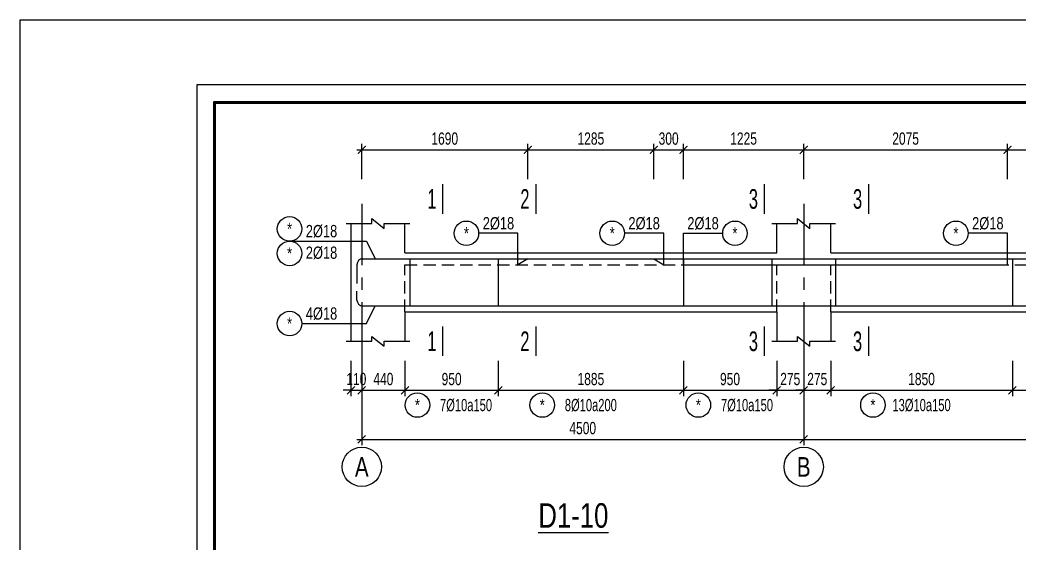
# Model space of a CAD drawing. Header units: millimetres. Extents: x -25284 to 100333, y 0 to 76881.
# Drawn here: x 0 to 10183, y 71552 to 76881 of the extents above; entities that cross this region are included whole.
import ezdxf
from ezdxf.enums import TextEntityAlignment as Align

# ---------------------------------------------------------------- set-up
doc = ezdxf.new("R2010")
doc.units = ezdxf.units.MM
doc.header["$LTSCALE"] = 500
doc.header["$MEASUREMENT"] = 0
doc.linetypes.add('CENTER', pattern=[2, 1.25, -0.25, 0.25, -0.25])
doc.linetypes.add('HIDDEN', pattern=[0.375, 0.25, -0.125])
for name, color, linetype in [('CDC-KHUNGTEN', 7, 'Continuous'), ('KCS_AXIS', 5, 'CENTER'), ('KCS_BORDER', 3, 'Continuous'), ('KCS_CHI', 1, 'Continuous'), ('KCS_DIM', 1, 'Continuous'), ('KCS_HIDDEN', 8, 'HIDDEN'), ('KCS_STEEL', 4, 'Continuous'), ('KCS_TEXT', 2, 'Continuous'), ('KCS_TEXT_TCK', 3, 'Continuous'), ('KCS_TEXT_TK', 2, 'Continuous'), ('KCS_TEXT_TMC', 4, 'Continuous')]:
    doc.layers.add(name, color=color, linetype=linetype)
doc.styles.add('KCS_BIGTEXT', font='arial.ttf', dxfattribs={"width": 0.75})
doc.styles.add('KCS_SMTEXT', font='arial.ttf', dxfattribs={"width": 0.7})
doc.dimstyles.new('KCS_DIM50', dxfattribs={"dimscale": 50, "dimtxt": 2.5, "dimasz": 1.6, "dimexe": 1.2, "dimexo": 0, "dimgap": 1, "dimtad": 1, "dimdec": 0, "dimzin": 0, "dimdsep": 46, "dimtxsty": 'KCS_SMTEXT', "dimblk": 'ARCHTICK', "dimcen": 0, "dimdle": 1, "dimclrd": 256, "dimclre": 256, "dimclrt": 2, "dimadec": 0, "dimazin": 0, "dimtfac": 1, "dimtdec": 0, "dimtix": 1, "dimtmove": 2, "dimatfit": 3, "dimfxl": 1, "dimtolj": 1, "dimtzin": 0, "dimarcsym": 0})

# ---------------------------------------------------------------- blocks, each defined once
blk = doc.blocks.new('_ArchTick')
at = {"color": 0, "linetype": 'ByBlock', "const_width": 0.15}
blk.add_lwpolyline([(-0.5, -0.5), (0.5, 0.5)], dxfattribs=at)
blk = doc.blocks.new('*D3')
at = {"layer": 'Defpoints', "color": 0, "transparency": 16777216}
for p in [(3480, 73408), (7980, 73408), (7980, 72608)]:
    blk.add_point(p, dxfattribs=at)
at = {"layer": 'KCS_DIM', "lineweight": -2, "transparency": 16777216}
for p, q in [((3480, 73408), (3480, 72548)), ((7980, 73408), (7980, 72548)), ((3430, 72608), (8030, 72608))]:
    blk.add_line(p, q, dxfattribs=at)
at = {"layer": 'KCS_DIM', "lineweight": -2, "transparency": 16777216, "xscale": 80, "yscale": 80, "zscale": 80, "rotation": 180}
blk.add_blockref('_ArchTick', (3480, 72608), dxfattribs=at)
at = {"layer": 'KCS_DIM', "lineweight": -2, "transparency": 16777216, "xscale": 80, "yscale": 80, "zscale": 80}
blk.add_blockref('_ArchTick', (7980, 72608), dxfattribs=at)
at = {"layer": 'KCS_DIM', "color": 2, "transparency": 16777216, "insert": (5730, 72722), "char_height": 125, "attachment_point": 5, "style": 'KCS_SMTEXT'}
blk.add_mtext('\\A1;4500', dxfattribs=at)
blk = doc.blocks.new('*D4')
at = {"layer": 'Defpoints', "color": 0, "transparency": 16777216}
for p in [(7980, 73408), (15780, 73408), (15780, 72608)]:
    blk.add_point(p, dxfattribs=at)
at = {"layer": 'KCS_DIM', "lineweight": -2, "transparency": 16777216}
for p, q in [((7980, 73408), (7980, 72548)), ((15780, 73408), (15780, 72548)), ((7930, 72608), (15830, 72608))]:
    blk.add_line(p, q, dxfattribs=at)
at = {"layer": 'KCS_DIM', "lineweight": -2, "transparency": 16777216, "xscale": 80, "yscale": 80, "zscale": 80, "rotation": 180}
blk.add_blockref('_ArchTick', (7980, 72608), dxfattribs=at)
at = {"layer": 'KCS_DIM', "lineweight": -2, "transparency": 16777216, "xscale": 80, "yscale": 80, "zscale": 80}
blk.add_blockref('_ArchTick', (15780, 72608), dxfattribs=at)
at = {"layer": 'KCS_DIM', "color": 2, "transparency": 16777216, "insert": (11880, 72722), "char_height": 125, "attachment_point": 5, "style": 'KCS_SMTEXT'}
blk.add_mtext('\\A1;7800', dxfattribs=at)
blk = doc.blocks.new('*D9')
at = {"layer": 'Defpoints', "color": 0, "transparency": 16777216}
for p in [(3370, 73408), (3480, 73408), (3480, 73108)]:
    blk.add_point(p, dxfattribs=at)
at = {"layer": 'KCS_DIM', "lineweight": -2, "transparency": 16777216}
for p, q in [((3370, 73408), (3370, 73048)), ((3480, 73408), (3480, 73048)), ((3370, 73108), (3290, 73108)), ((3370, 73108), (3480, 73108)), ((3480, 73108), (3560, 73108))]:
    blk.add_line(p, q, dxfattribs=at)
at = {"layer": 'KCS_DIM', "lineweight": -2, "transparency": 16777216, "xscale": 80, "yscale": 80, "zscale": 80}
blk.add_blockref('_ArchTick', (3370, 73108), dxfattribs=at)
at = {"layer": 'KCS_DIM', "lineweight": -2, "transparency": 16777216, "xscale": 80, "yscale": 80, "zscale": 80, "rotation": 180}
blk.add_blockref('_ArchTick', (3480, 73108), dxfattribs=at)
at = {"layer": 'KCS_DIM', "color": 2, "transparency": 16777216, "insert": (3425, 73222), "char_height": 125, "attachment_point": 5, "style": 'KCS_SMTEXT'}
blk.add_mtext('\\A1;110', dxfattribs=at)
blk = doc.blocks.new('*D10')
at = {"layer": 'Defpoints', "color": 0, "transparency": 16777216}
for p in [(3480, 73408), (3920, 73408), (3920, 73108)]:
    blk.add_point(p, dxfattribs=at)
at = {"layer": 'KCS_DIM', "lineweight": -2, "transparency": 16777216}
for p, q in [((3480, 73408), (3480, 73048)), ((3920, 73408), (3920, 73048)), ((3430, 73108), (3970, 73108))]:
    blk.add_line(p, q, dxfattribs=at)
at = {"layer": 'KCS_DIM', "lineweight": -2, "transparency": 16777216, "xscale": 80, "yscale": 80, "zscale": 80, "rotation": 180}
blk.add_blockref('_ArchTick', (3480, 73108), dxfattribs=at)
at = {"layer": 'KCS_DIM', "lineweight": -2, "transparency": 16777216, "xscale": 80, "yscale": 80, "zscale": 80}
blk.add_blockref('_ArchTick', (3920, 73108), dxfattribs=at)
at = {"layer": 'KCS_DIM', "color": 2, "transparency": 16777216, "insert": (3700, 73222), "char_height": 125, "attachment_point": 5, "style": 'KCS_SMTEXT'}
blk.add_mtext('\\A1;440', dxfattribs=at)
blk = doc.blocks.new('*D11')
at = {"layer": 'Defpoints', "color": 0, "transparency": 16777216}
for p in [(7705, 73408), (7980, 73408), (7980, 73108)]:
    blk.add_point(p, dxfattribs=at)
at = {"layer": 'KCS_DIM', "lineweight": -2, "transparency": 16777216}
for p, q in [((7705, 73408), (7705, 73048)), ((7980, 73408), (7980, 73048)), ((7705, 73108), (7625, 73108)), ((7705, 73108), (7980, 73108)), ((7980, 73108), (8060, 73108))]:
    blk.add_line(p, q, dxfattribs=at)
at = {"layer": 'KCS_DIM', "lineweight": -2, "transparency": 16777216, "xscale": 80, "yscale": 80, "zscale": 80}
blk.add_blockref('_ArchTick', (7705, 73108), dxfattribs=at)
at = {"layer": 'KCS_DIM', "lineweight": -2, "transparency": 16777216, "xscale": 80, "yscale": 80, "zscale": 80, "rotation": 180}
blk.add_blockref('_ArchTick', (7980, 73108), dxfattribs=at)
at = {"layer": 'KCS_DIM', "color": 2, "transparency": 16777216, "insert": (7843, 73222), "char_height": 125, "attachment_point": 5, "style": 'KCS_SMTEXT'}
blk.add_mtext('\\A1;275', dxfattribs=at)
blk = doc.blocks.new('*D12')
at = {"layer": 'Defpoints', "color": 0, "transparency": 16777216}
for p in [(7980, 73408), (8255, 73408), (8255, 73108)]:
    blk.add_point(p, dxfattribs=at)
at = {"layer": 'KCS_DIM', "lineweight": -2, "transparency": 16777216}
for p, q in [((7980, 73408), (7980, 73048)), ((8255, 73408), (8255, 73048)), ((7980, 73108), (7900, 73108)), ((7980, 73108), (8255, 73108)), ((8255, 73108), (8335, 73108))]:
    blk.add_line(p, q, dxfattribs=at)
at = {"layer": 'KCS_DIM', "lineweight": -2, "transparency": 16777216, "xscale": 80, "yscale": 80, "zscale": 80}
blk.add_blockref('_ArchTick', (7980, 73108), dxfattribs=at)
at = {"layer": 'KCS_DIM', "lineweight": -2, "transparency": 16777216, "xscale": 80, "yscale": 80, "zscale": 80, "rotation": 180}
blk.add_blockref('_ArchTick', (8255, 73108), dxfattribs=at)
at = {"layer": 'KCS_DIM', "color": 2, "transparency": 16777216, "insert": (8118, 73222), "char_height": 125, "attachment_point": 5, "style": 'KCS_SMTEXT'}
blk.add_mtext('\\A1;275', dxfattribs=at)
blk = doc.blocks.new('*D23')
at = {"layer": 'Defpoints', "color": 0, "transparency": 16777216}
for p in [(5170, 75558), (3480, 75258), (5170, 75258)]:
    blk.add_point(p, dxfattribs=at)
at = {"layer": 'KCS_DIM', "lineweight": -2, "transparency": 16777216}
for p, q in [((3430, 75558), (5220, 75558)), ((3480, 75258), (3480, 75618)), ((5170, 75258), (5170, 75618))]:
    blk.add_line(p, q, dxfattribs=at)
at = {"layer": 'KCS_DIM', "lineweight": -2, "transparency": 16777216, "xscale": 80, "yscale": 80, "zscale": 80, "rotation": 180}
blk.add_blockref('_ArchTick', (3480, 75558), dxfattribs=at)
at = {"layer": 'KCS_DIM', "lineweight": -2, "transparency": 16777216, "xscale": 80, "yscale": 80, "zscale": 80}
blk.add_blockref('_ArchTick', (5170, 75558), dxfattribs=at)
at = {"layer": 'KCS_DIM', "color": 2, "transparency": 16777216, "insert": (4325, 75672), "char_height": 125, "attachment_point": 5, "style": 'KCS_SMTEXT'}
blk.add_mtext('\\A1;1690', dxfattribs=at)
blk = doc.blocks.new('*D24')
at = {"layer": 'Defpoints', "color": 0, "transparency": 16777216}
for p in [(6455, 75558), (5170, 75258), (6455, 75258)]:
    blk.add_point(p, dxfattribs=at)
at = {"layer": 'KCS_DIM', "lineweight": -2, "transparency": 16777216}
for p, q in [((5120, 75558), (6505, 75558)), ((5170, 75258), (5170, 75618)), ((6455, 75258), (6455, 75618))]:
    blk.add_line(p, q, dxfattribs=at)
at = {"layer": 'KCS_DIM', "lineweight": -2, "transparency": 16777216, "xscale": 80, "yscale": 80, "zscale": 80, "rotation": 180}
blk.add_blockref('_ArchTick', (5170, 75558), dxfattribs=at)
at = {"layer": 'KCS_DIM', "lineweight": -2, "transparency": 16777216, "xscale": 80, "yscale": 80, "zscale": 80}
blk.add_blockref('_ArchTick', (6455, 75558), dxfattribs=at)
at = {"layer": 'KCS_DIM', "color": 2, "transparency": 16777216, "insert": (5813, 75672), "char_height": 125, "attachment_point": 5, "style": 'KCS_SMTEXT'}
blk.add_mtext('\\A1;1285', dxfattribs=at)
blk = doc.blocks.new('*D25')
at = {"layer": 'Defpoints', "color": 0, "transparency": 16777216}
for p in [(6755, 75558), (6455, 75258), (6755, 75258)]:
    blk.add_point(p, dxfattribs=at)
at = {"layer": 'KCS_DIM', "lineweight": -2, "transparency": 16777216}
for p, q in [((6405, 75558), (6805, 75558)), ((6455, 75258), (6455, 75618)), ((6755, 75258), (6755, 75618))]:
    blk.add_line(p, q, dxfattribs=at)
at = {"layer": 'KCS_DIM', "lineweight": -2, "transparency": 16777216, "xscale": 80, "yscale": 80, "zscale": 80, "rotation": 180}
blk.add_blockref('_ArchTick', (6455, 75558), dxfattribs=at)
at = {"layer": 'KCS_DIM', "lineweight": -2, "transparency": 16777216, "xscale": 80, "yscale": 80, "zscale": 80}
blk.add_blockref('_ArchTick', (6755, 75558), dxfattribs=at)
at = {"layer": 'KCS_DIM', "color": 2, "transparency": 16777216, "insert": (6605, 75672), "char_height": 125, "attachment_point": 5, "style": 'KCS_SMTEXT'}
blk.add_mtext('\\A1;300', dxfattribs=at)
blk = doc.blocks.new('*D26')
at = {"layer": 'Defpoints', "color": 0, "transparency": 16777216}
for p in [(7980, 75558), (6755, 75258), (7980, 75258)]:
    blk.add_point(p, dxfattribs=at)
at = {"layer": 'KCS_DIM', "lineweight": -2, "transparency": 16777216}
for p, q in [((6705, 75558), (8030, 75558)), ((6755, 75258), (6755, 75618)), ((7980, 75258), (7980, 75618))]:
    blk.add_line(p, q, dxfattribs=at)
at = {"layer": 'KCS_DIM', "lineweight": -2, "transparency": 16777216, "xscale": 80, "yscale": 80, "zscale": 80, "rotation": 180}
blk.add_blockref('_ArchTick', (6755, 75558), dxfattribs=at)
at = {"layer": 'KCS_DIM', "lineweight": -2, "transparency": 16777216, "xscale": 80, "yscale": 80, "zscale": 80}
blk.add_blockref('_ArchTick', (7980, 75558), dxfattribs=at)
at = {"layer": 'KCS_DIM', "color": 2, "transparency": 16777216, "insert": (7368, 75672), "char_height": 125, "attachment_point": 5, "style": 'KCS_SMTEXT'}
blk.add_mtext('\\A1;1225', dxfattribs=at)
blk = doc.blocks.new('*D27')
at = {"layer": 'Defpoints', "color": 0, "transparency": 16777216}
for p in [(10055, 75558), (7980, 75258), (10055, 75258)]:
    blk.add_point(p, dxfattribs=at)
at = {"layer": 'KCS_DIM', "lineweight": -2, "transparency": 16777216}
for p, q in [((7930, 75558), (10105, 75558)), ((7980, 75258), (7980, 75618)), ((10055, 75258), (10055, 75618))]:
    blk.add_line(p, q, dxfattribs=at)
at = {"layer": 'KCS_DIM', "lineweight": -2, "transparency": 16777216, "xscale": 80, "yscale": 80, "zscale": 80, "rotation": 180}
blk.add_blockref('_ArchTick', (7980, 75558), dxfattribs=at)
at = {"layer": 'KCS_DIM', "lineweight": -2, "transparency": 16777216, "xscale": 80, "yscale": 80, "zscale": 80}
blk.add_blockref('_ArchTick', (10055, 75558), dxfattribs=at)
at = {"layer": 'KCS_DIM', "color": 2, "transparency": 16777216, "insert": (9018, 75672), "char_height": 125, "attachment_point": 5, "style": 'KCS_SMTEXT'}
blk.add_mtext('\\A1;2075', dxfattribs=at)
blk = doc.blocks.new('*D28')
at = {"layer": 'Defpoints', "color": 0, "transparency": 16777216}
for p in [(10655, 75558), (10055, 75258), (10655, 75258)]:
    blk.add_point(p, dxfattribs=at)
at = {"layer": 'KCS_DIM', "lineweight": -2, "transparency": 16777216}
for p, q in [((10005, 75558), (10705, 75558)), ((10055, 75258), (10055, 75618)), ((10655, 75258), (10655, 75618))]:
    blk.add_line(p, q, dxfattribs=at)
at = {"layer": 'KCS_DIM', "lineweight": -2, "transparency": 16777216, "xscale": 80, "yscale": 80, "zscale": 80, "rotation": 180}
blk.add_blockref('_ArchTick', (10055, 75558), dxfattribs=at)
at = {"layer": 'KCS_DIM', "lineweight": -2, "transparency": 16777216, "xscale": 80, "yscale": 80, "zscale": 80}
blk.add_blockref('_ArchTick', (10655, 75558), dxfattribs=at)
at = {"layer": 'KCS_DIM', "color": 2, "transparency": 16777216, "insert": (10355, 75672), "char_height": 125, "attachment_point": 5, "style": 'KCS_SMTEXT'}
blk.add_mtext('\\A1;600', dxfattribs=at)
blk = doc.blocks.new('*D46')
at = {"layer": 'Defpoints', "color": 0, "transparency": 16777216}
for p in [(3920, 73408), (4870, 73408), (4870, 73108)]:
    blk.add_point(p, dxfattribs=at)
at = {"layer": 'KCS_DIM', "lineweight": -2, "transparency": 16777216}
for p, q in [((3920, 73408), (3920, 73048)), ((4870, 73408), (4870, 73048)), ((3870, 73108), (4920, 73108))]:
    blk.add_line(p, q, dxfattribs=at)
at = {"layer": 'KCS_DIM', "lineweight": -2, "transparency": 16777216, "xscale": 80, "yscale": 80, "zscale": 80, "rotation": 180}
blk.add_blockref('_ArchTick', (3920, 73108), dxfattribs=at)
at = {"layer": 'KCS_DIM', "lineweight": -2, "transparency": 16777216, "xscale": 80, "yscale": 80, "zscale": 80}
blk.add_blockref('_ArchTick', (4870, 73108), dxfattribs=at)
at = {"layer": 'KCS_DIM', "color": 2, "transparency": 16777216, "insert": (4395, 73222), "char_height": 125, "attachment_point": 5, "style": 'KCS_SMTEXT'}
blk.add_mtext('\\A1;950', dxfattribs=at)
blk = doc.blocks.new('*D47')
at = {"layer": 'Defpoints', "color": 0, "transparency": 16777216}
for p in [(4870, 73408), (6755, 73408), (6755, 73108)]:
    blk.add_point(p, dxfattribs=at)
at = {"layer": 'KCS_DIM', "lineweight": -2, "transparency": 16777216}
for p, q in [((4870, 73408), (4870, 73048)), ((6755, 73408), (6755, 73048)), ((4820, 73108), (6805, 73108))]:
    blk.add_line(p, q, dxfattribs=at)
at = {"layer": 'KCS_DIM', "lineweight": -2, "transparency": 16777216, "xscale": 80, "yscale": 80, "zscale": 80, "rotation": 180}
blk.add_blockref('_ArchTick', (4870, 73108), dxfattribs=at)
at = {"layer": 'KCS_DIM', "lineweight": -2, "transparency": 16777216, "xscale": 80, "yscale": 80, "zscale": 80}
blk.add_blockref('_ArchTick', (6755, 73108), dxfattribs=at)
at = {"layer": 'KCS_DIM', "color": 2, "transparency": 16777216, "insert": (5813, 73222), "char_height": 125, "attachment_point": 5, "style": 'KCS_SMTEXT'}
blk.add_mtext('\\A1;1885', dxfattribs=at)
blk = doc.blocks.new('*D48')
at = {"layer": 'Defpoints', "color": 0, "transparency": 16777216}
for p in [(6755, 73408), (7705, 73408), (7705, 73108)]:
    blk.add_point(p, dxfattribs=at)
at = {"layer": 'KCS_DIM', "lineweight": -2, "transparency": 16777216}
for p, q in [((6755, 73408), (6755, 73048)), ((7705, 73408), (7705, 73048)), ((6705, 73108), (7755, 73108))]:
    blk.add_line(p, q, dxfattribs=at)
at = {"layer": 'KCS_DIM', "lineweight": -2, "transparency": 16777216, "xscale": 80, "yscale": 80, "zscale": 80, "rotation": 180}
blk.add_blockref('_ArchTick', (6755, 73108), dxfattribs=at)
at = {"layer": 'KCS_DIM', "lineweight": -2, "transparency": 16777216, "xscale": 80, "yscale": 80, "zscale": 80}
blk.add_blockref('_ArchTick', (7705, 73108), dxfattribs=at)
at = {"layer": 'KCS_DIM', "color": 2, "transparency": 16777216, "insert": (7230, 73222), "char_height": 125, "attachment_point": 5, "style": 'KCS_SMTEXT'}
blk.add_mtext('\\A1;950', dxfattribs=at)
blk = doc.blocks.new('*D49')
at = {"layer": 'Defpoints', "color": 0, "transparency": 16777216}
for p in [(8255, 73408), (10105, 73408), (10105, 73108)]:
    blk.add_point(p, dxfattribs=at)
at = {"layer": 'KCS_DIM', "lineweight": -2, "transparency": 16777216}
for p, q in [((8255, 73408), (8255, 73048)), ((10105, 73408), (10105, 73048)), ((8205, 73108), (10155, 73108))]:
    blk.add_line(p, q, dxfattribs=at)
at = {"layer": 'KCS_DIM', "lineweight": -2, "transparency": 16777216, "xscale": 80, "yscale": 80, "zscale": 80, "rotation": 180}
blk.add_blockref('_ArchTick', (8255, 73108), dxfattribs=at)
at = {"layer": 'KCS_DIM', "lineweight": -2, "transparency": 16777216, "xscale": 80, "yscale": 80, "zscale": 80}
blk.add_blockref('_ArchTick', (10105, 73108), dxfattribs=at)
at = {"layer": 'KCS_DIM', "color": 2, "transparency": 16777216, "insert": (9180, 73222), "char_height": 125, "attachment_point": 5, "style": 'KCS_SMTEXT'}
blk.add_mtext('\\A1;1850', dxfattribs=at)
blk = doc.blocks.new('*D50')
at = {"layer": 'Defpoints', "color": 0, "transparency": 16777216}
for p in [(10105, 73408), (13605, 73408), (13605, 73108)]:
    blk.add_point(p, dxfattribs=at)
at = {"layer": 'KCS_DIM', "lineweight": -2, "transparency": 16777216}
for p, q in [((10105, 73408), (10105, 73048)), ((13605, 73408), (13605, 73048)), ((10055, 73108), (13655, 73108))]:
    blk.add_line(p, q, dxfattribs=at)
at = {"layer": 'KCS_DIM', "lineweight": -2, "transparency": 16777216, "xscale": 80, "yscale": 80, "zscale": 80, "rotation": 180}
blk.add_blockref('_ArchTick', (10105, 73108), dxfattribs=at)
at = {"layer": 'KCS_DIM', "lineweight": -2, "transparency": 16777216, "xscale": 80, "yscale": 80, "zscale": 80}
blk.add_blockref('_ArchTick', (13605, 73108), dxfattribs=at)
at = {"layer": 'KCS_DIM', "color": 2, "transparency": 16777216, "insert": (11855, 73222), "char_height": 125, "attachment_point": 5, "style": 'KCS_SMTEXT'}
blk.add_mtext('\\A1;3500', dxfattribs=at)
blk = doc.blocks.new('Khung tên chuẩn')
at = {"layer": 'CDC-KHUNGTEN', "color": 8}
blk.add_lwpolyline([(75096, 1100), (83000, 1100), (83000, 58300), (3000, 58300), (3000, 1100), (75096, 1100)], dxfattribs=at)
at = {"layer": 'CDC-KHUNGTEN', "color": 255, "lineweight": 60}
blk.add_lwpolyline([(74900, 1400), (74900, 58000), (3300, 58000), (3300, 1400), (74900, 1400)], close=True, dxfattribs=at)
at = {"layer": 'Defpoints', "color": 1, "ltscale": 0.2}
blk.add_lwpolyline([(0, 0), (0, 59400), (84100, 59400), (84100, 0), (0, 0)], close=True, dxfattribs=at)

msp = doc.modelspace()

# ---------------------------------------------------------------- linework, layer by layer
at = {"layer": 'KCS_AXIS'}
for p, q in [((3480.3, 75007.7), (3480.3, 73407.7)), ((7980.3, 75007.7), (7980.3, 73407.7))]:
    msp.add_line(p, q, dxfattribs=at)
at = {"layer": 'KCS_BORDER'}
for p, q in [((3370.3, 74807.7), (3370.3, 73607.7)), ((3920.3, 74507.7), (3920.3, 74807.7)), ((7705.3, 74507.7), (7705.3, 74807.7)), ((8255.3, 74507.7), (8255.3, 74807.7)), ((3920.3, 74507.7), (7705.3, 74507.7)), ((8255.3, 74507.7), (15455.3, 74507.7)), ((3920.3, 73907.7), (7705.3, 73907.7)), ((3920.3, 73907.7), (3920.3, 73607.7)), ((7705.3, 73907.7), (7705.3, 73607.7)), ((8255.3, 73907.7), (15455.3, 73907.7)), ((8255.3, 73907.7), (8255.3, 73607.7))]:
    msp.add_line(p, q, dxfattribs=at)
at = {"layer": 'KCS_BORDER', "color": 1}
for points in [[(3320.3, 74807.7), (3582.8, 74807.7), (3582.8, 74857.7), (3707.8, 74757.7), (3707.8, 74807.7), (3970.3, 74807.7)], [(7655.3, 74807.7), (7917.8, 74807.7), (7917.8, 74857.7), (8042.8, 74757.7), (8042.8, 74807.7), (8305.3, 74807.7)], [(3320.3, 73607.7), (3582.8, 73607.7), (3582.8, 73657.7), (3707.8, 73557.7), (3707.8, 73607.7), (3970.3, 73607.7)], [(7655.3, 73607.7), (7917.8, 73607.7), (7917.8, 73657.7), (8042.8, 73557.7), (8042.8, 73607.7), (8305.3, 73607.7)]]:
    msp.add_lwpolyline(points, dxfattribs=at)
at = {"layer": 'KCS_CHI'}
for p, q in [((5070.3, 74707.7), (4670.3, 74707.7)), ((5070.3, 74387.7), (5070.3, 74707.7)), ((6555.3, 74707.7), (6155.3, 74707.7)), ((6555.3, 74387.7), (6555.3, 74707.7)), ((6755.3, 74707.7), (7155.3, 74707.7)), ((6755.3, 74387.7), (6755.3, 74707.7)), ((10055.3, 74707.7), (9655.3, 74707.7)), ((10055.3, 74387.7), (10055.3, 74707.7)), ((2745.3, 74627.7), (3527.8, 74627.7)), ((3527.8, 74627.7), (3617.8, 74447.7)), ((3527.8, 73787.7), (3617.8, 73967.7)), ((2870.3, 73787.7), (3527.8, 73787.7))]:
    msp.add_line(p, q, dxfattribs=at)
for centre in [(3480.3, 72327.7), (7980.3, 72327.7)]:
    msp.add_circle(centre, 200, dxfattribs=at)
at = {"layer": 'KCS_HIDDEN'}
for p, q in [((3920.3, 74387.7), (7705.3, 74387.7)), ((3920.3, 73907.7), (3920.3, 74387.7)), ((7705.3, 73907.7), (7705.3, 74387.7)), ((8255.3, 74387.7), (11690.3, 74387.7)), ((8255.3, 73907.7), (8255.3, 74387.7))]:
    msp.add_line(p, q, dxfattribs=at)
at = {"layer": 'KCS_STEEL'}
for p, q in [((3490.3, 74447.7), (35155.3, 74447.7)), ((3490.3, 74447.7), (5170.3, 74447.7)), ((3970.3, 74447.7), (3970.3, 73967.7)), ((4870.3, 74447.7), (4870.3, 73967.7)), ((5170.3, 74447.7), (5070.3, 74387.7)), ((6455.3, 74447.7), (10655.3, 74447.7)), ((6455.3, 74447.7), (6555.3, 74387.7)), ((6755.3, 74447.7), (6755.3, 73967.7)), ((7655.3, 74447.7), (7655.3, 73967.7)), ((8305.3, 74447.7), (8305.3, 73967.7)), ((10105.3, 74447.7), (10105.3, 73967.7)), ((3430.3, 74387.7), (3430.3, 74197.7)), ((6755.3, 74387.7), (10055.3, 74387.7)), ((3430.3, 74027.7), (3430.3, 74117.7)), ((3490.3, 73967.7), (35155.3, 73967.7))]:
    msp.add_line(p, q, dxfattribs=at)
for centre, start, end in [((3490.3, 74387.7), 90, 180), ((3490.3, 74027.7), 180, 270)]:
    msp.add_arc(centre, 60, start, end, dxfattribs=at)
at = {"layer": 'KCS_TEXT_TK', "color": 1}
for centre in [(2745.3, 74752.7), (4545.3, 74707.7), (6030.3, 74707.7), (7280.3, 74707.7), (9530.3, 74707.7), (2745.3, 74502.7), (2745.3, 73787.7), (4046.9, 72957.7), (5317.8, 72957.7), (6907.5, 72957.7), (8685.3, 72957.7)]:
    msp.add_circle(centre, 125, dxfattribs=at)
at = {"layer": 'KCS_TEXT_TMC'}
for p, q in [((4306.9, 74907.7), (4306.9, 75207.7)), ((5254.4, 74907.7), (5254.4, 75207.7)), ((7581.3, 74907.7), (7581.3, 75207.7)), ((8641.9, 74907.7), (8641.9, 75207.7)), ((4306.9, 73457.7), (4306.9, 73757.7)), ((5254.4, 73457.7), (5254.4, 73757.7)), ((7581.3, 73457.7), (7581.3, 73757.7)), ((8641.9, 73457.7), (8641.9, 73757.7))]:
    msp.add_line(p, q, dxfattribs=at)

# ---------------------------------------------------------------- block references
at = {"xscale": 0.6000000003099577, "yscale": 0.6000000003099577, "zscale": 0.6000000003099577}
msp.add_blockref('Khung tên chuẩn', (0, 41241.1), dxfattribs=at)

# ---------------------------------------------------------------- texts
at = {"layer": 'KCS_TEXT', "style": 'KCS_SMTEXT'}
for s, width, p in [('2%%c18', 0.75, (4872.2, 74747.7)), ('2%%c18', 0.75, (6355.3, 74747.7)), ('2%%c18', 0.75, (6955.3, 74747.7)), ('2%%c18', 0.75, (9855.3, 74747.7)), ('2%%c18', 0.75, (3070.3, 74667.7)), ('2%%c18', 0.75, (3070.3, 74447.7)), ('4%%c18', 0.75, (3070.3, 73827.7)), ('7%%C10a150', 0.65, (4541.9, 72895.2)), ('8%%C10a200', 0.65, (5812.8, 72895.2)), ('7%%C10a150', 0.65, (7402.5, 72895.2)), ('13%%C10a150', 0.65, (9180.3, 72895.2))]:
    msp.add_text(s, height=125, dxfattribs=dict(at, width=width)).set_placement(p, align=Align.CENTER)
at = {"layer": 'KCS_TEXT', "color": 4, "style": 'KCS_BIGTEXT', "width": 0.75}
for s, p in [('A', (3480.3, 72327.7)), ('B', (7980.3, 72327.7))]:
    msp.add_text(s, height=200, dxfattribs=at).set_placement(p, align=Align.MIDDLE_CENTER)
at = {"layer": 'KCS_TEXT_TCK', "color": 4, "style": 'KCS_BIGTEXT', "width": 0.75}
msp.add_text('%%uD1-10', height=250, dxfattribs=at).set_placement((5278, 71707.7))
at = {"layer": 'KCS_TEXT_TK', "style": 'KCS_SMTEXT', "width": 0.75}
for p in [(2745.3, 74752.7), (4545.7, 74707.7), (6030.3, 74707.7), (7280.3, 74707.7), (9530.3, 74707.7), (2745.3, 74502.7), (2745.3, 73787.7), (4046.9, 72957.7), (5317.8, 72957.7), (6907.5, 72957.7), (8685.3, 72957.7)]:
    msp.add_text('*', height=125, dxfattribs=at).set_placement(p, align=Align.MIDDLE_CENTER)
at = {"layer": 'KCS_TEXT_TMC', "style": 'KCS_BIGTEXT', "width": 0.6}
for s, p in [('1', (4240.3, 74957.7)), ('2', (5187.8, 74957.7)), ('3', (7514.7, 74957.7)), ('3', (8575.3, 74957.7)), ('1', (4240.3, 73507.7)), ('2', (5187.8, 73507.7)), ('3', (7514.7, 73507.7)), ('3', (8575.3, 73507.7))]:
    msp.add_text(s, height=200, dxfattribs=at).set_placement(p, align=Align.RIGHT)

# ---------------------------------------------------------------- dimensions: what is measured, and where the dimension line sits
at = {"layer": 'KCS_DIM'}
for base, p1, p2, picture, middle in [((5170.3, 75557.7), (3480.3, 75257.7), (5170.3, 75257.7), '*D23', (4325.3, 75671.5)), ((6455.3, 75557.7), (5170.3, 75257.7), (6455.3, 75257.7), '*D24', (5812.8, 75671.5)), ((6755.3, 75557.7), (6455.3, 75257.7), (6755.3, 75257.7), '*D25', (6605.3, 75671.6)), ((7980.3, 75557.7), (6755.3, 75257.7), (7980.3, 75257.7), '*D26', (7367.8, 75671.5)), ((10055.3, 75557.7), (7980.3, 75257.7), (10055.3, 75257.7), '*D27', (9017.8, 75671.5)), ((10655.3, 75557.7), (10055.3, 75257.7), (10655.3, 75257.7), '*D28', (10355.3, 75671.5)), ((3480.3, 73107.7), (3370.3, 73407.7), (3480.3, 73407.7), '*D9', (3425.3, 73221.5)), ((7980.3, 72607.7), (3480.3, 73407.7), (7980.3, 73407.7), '*D3', (5730.3, 72721.5)), ((3920.3, 73107.7), (3480.3, 73407.7), (3920.3, 73407.7), '*D10', (3700.3, 73221.5)), ((4870.3, 73107.7), (3920.3, 73407.7), (4870.3, 73407.7), '*D46', (4395.3, 73221.5)), ((6755.3, 73107.7), (4870.3, 73407.7), (6755.3, 73407.7), '*D47', (5812.8, 73221.5)), ((7705.3, 73107.7), (6755.3, 73407.7), (7705.3, 73407.7), '*D48', (7230.3, 73221.5)), ((7980.3, 73107.7), (7705.3, 73407.7), (7980.3, 73407.7), '*D11', (7842.8, 73221.5)), ((8255.3, 73107.7), (7980.3, 73407.7), (8255.3, 73407.7), '*D12', (8117.8, 73221.5)), ((15780.3, 72607.7), (7980.3, 73407.7), (15780.3, 73407.7), '*D4', (11880.3, 72721.5)), ((10105.3, 73107.7), (8255.3, 73407.7), (10105.3, 73407.7), '*D49', (9180.3, 73221.5)), ((13605.3, 73107.7), (10105.3, 73407.7), (13605.3, 73407.7), '*D50', (11855.3, 73221.6))]:
    dim = msp.add_linear_dim(base=base, p1=p1, p2=p2, dimstyle='KCS_DIM50', dxfattribs=at)
    dim.commit()
    dim.dimension.update_dxf_attribs({"geometry": picture, "text_midpoint": middle})

doc.saveas('drawing.dxf')
